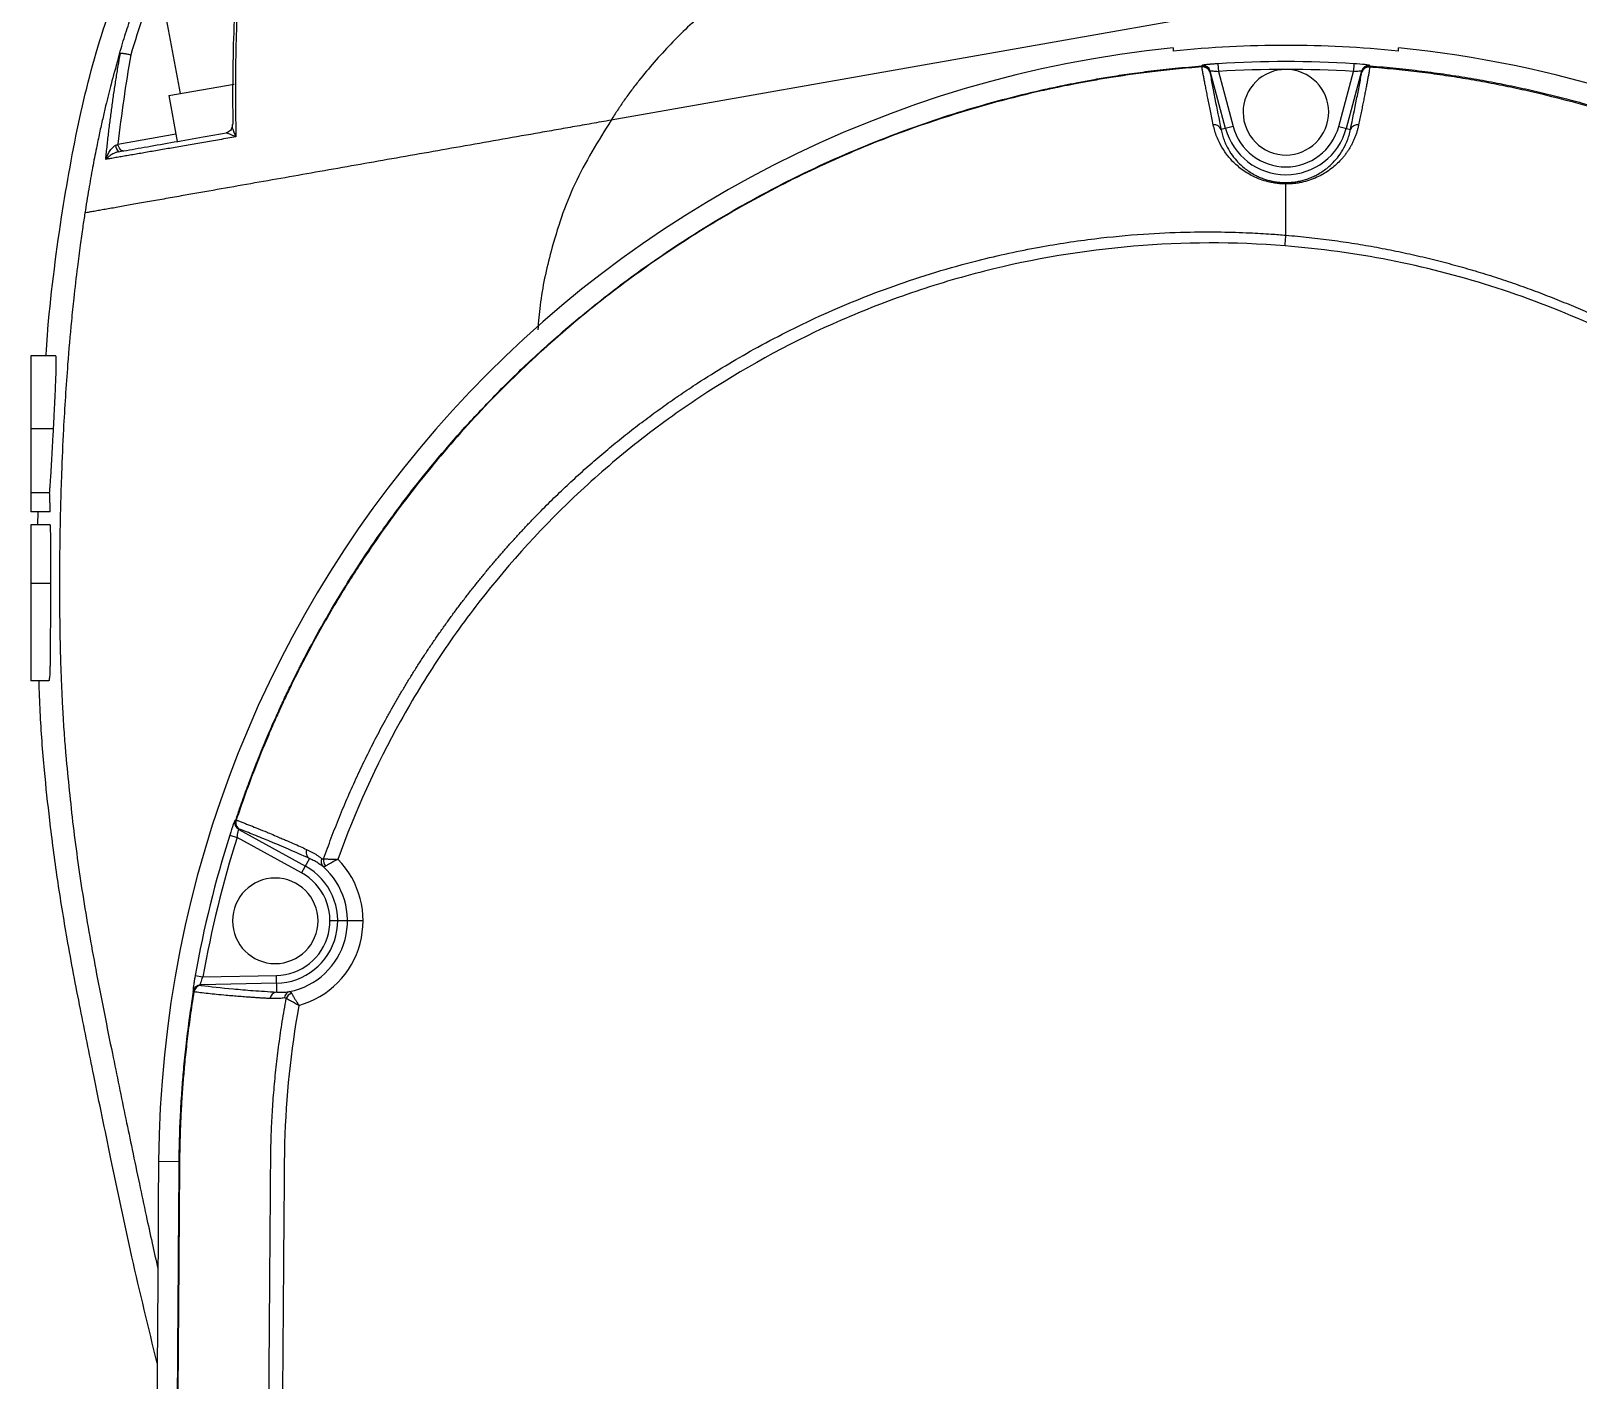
# Model space of a CAD drawing. Header units: millimetres. Extents: x -193 to 542, y 0 to 978.
# Drawn here: x -80.7 to 18.8, y 833.6 to 920.3 of the extents above; entities that cross this region are included whole.
import ezdxf

# ---------------------------------------------------------------- set-up
doc = ezdxf.new("R2010")
doc.units = ezdxf.units.MM

msp = doc.modelspace()

# ---------------------------------------------------------------- linework, layer by layer
at = {"color": 7, "linetype": 'Continuous', "lineweight": 25}
for p, q in [((118.294, 943.1), (-43.396, 914.59)), ((-72.523, 923.855), (-71.123, 916.301)), ((-7.252, 919.239), (-7.252, 919.035)), ((7.252, 919.035), (7.252, 919.239)), ((-3.88, 914.06), (-4.867, 917.744)), ((-4.374, 918.219), (-4.343, 917.721)), ((-4.343, 917.721), (-3.397, 914.19)), ((3.397, 914.19), (4.343, 917.721)), ((4.867, 917.744), (3.88, 914.06)), ((4.374, 918.219), (4.343, 917.721)), ((-71.836, 916.175), (-67.646, 916.914)), ((-71.836, 916.175), (-71.315, 913.221)), ((-75.118, 913.049), (-71.4, 913.705)), ((-3.397, 914.19), (-4.169, 913.983)), ((3.397, 914.19), (4.154, 913.987)), ((-80.714, 899.433), (-80.714, 889.401)), ((-79.116, 899.433), (-80.714, 899.433)), ((-79.263, 894.73), (-80.714, 894.73)), ((-79.514, 890.633), (-80.714, 890.633)), ((-79.478, 889.401), (-80.714, 889.401)), ((-80.266, 888.565), (-80.244, 889.401)), ((-80.714, 888.565), (-80.714, 878.533)), ((-79.47, 888.565), (-80.714, 888.565)), ((-79.464, 884.803), (-80.714, 884.803)), ((-79.569, 878.533), (-80.714, 878.533)), ((-67.345, 868.976), (-63.063, 866.619)), ((-67.928, 868.615), (-67.452, 868.464)), ((-63.304, 866.181), (-67.452, 868.464)), ((-62.797, 867.102), (-63.304, 866.181)), ((-59.353, 863.1), (-61.483, 863.1)), ((-70.153, 859.574), (-69.661, 859.487)), ((-64.918, 859.084), (-69.805, 858.984)), ((-69.661, 859.487), (-64.928, 859.584)), ((-64.906, 858.517), (-64.928, 859.584)), ((-71.179, 847.608), (-72.501, 847.618)), ((-72.536, 842.757), (-73.644, 687.594))]:
    msp.add_line(p, q, dxfattribs=at)
at = {"color": 7, "linetype": 'Continuous', "lineweight": 25, "flags": 128}
for points in [[(-5.409, 918.078), (-5.397, 918.097), (-5.387, 918.113)], [(-4.867, 917.744), (-4.879, 917.724), (-4.889, 917.709)], [(4.888, 917.71), (4.876, 917.729), (4.867, 917.744)], [(5.387, 918.113), (5.399, 918.094), (5.409, 918.079)], [(-68.148, 913.779), (-68.062, 913.803), (-68.049, 913.808)], [(-74.786, 912.609), (-74.836, 912.61), (-74.886, 912.629), (-74.936, 912.666), (-74.984, 912.719), (-75.027, 912.787), (-75.065, 912.867), (-75.096, 912.955), (-75.118, 913.049)], [(-67.578, 869.571), (-67.555, 869.579), (-67.536, 869.585)], [(-67.303, 868.99), (-67.327, 868.982), (-67.345, 868.976)], [(-69.805, 858.984), (-69.787, 858.966), (-69.773, 858.952)], [(-70.256, 858.532), (-70.274, 858.551), (-70.288, 858.565)], [(-72.501, 847.618), (-72.521, 844.896), (-72.536, 842.757)]]:
    msp.add_lwpolyline(points, dxfattribs=at)
at = {"color": 7, "linetype": 'Continuous', "lineweight": 25}
for centre, radius, start, end in [((0, 847.1), 72.503, 95.74037, 179.59074), ((0, 847.1), 72.3, 84.24346, 95.75654), ((0, 847.1), 72.503, 349.91457, 84.25963), ((-5.372, 917.579), 0.5, 15.07589, 94.29098), ((-5.348, 917.532), 0.485, 17.3933, 96.52888), ((-5.35, 917.614), 0.5, 15.07586, 94.27143), ((0, 847.1), 71.254, 86.48054, 93.51946), ((0, 847.1), 70.754, 86.48054, 93.51946), ((0, 915.1), 2.75, 337.47733, 157.47733), ((5.35, 917.614), 0.5, 85.72857, 164.92414), ((5.341, 917.522), 0.481, 82.76266, 162.07723), ((5.371, 917.58), 0.5, 85.70951, 164.92411), ((0, 915.1), 2.75, 157.47733, 337.47733), ((-4.606, 913.827), 0.465, 19.61198, 97.77591), ((0, 915.1), 4.017, 195, 345), ((0, 915.1), 3.517, 195, 345), ((4.592, 913.827), 0.467, 79.48821, 159.90289), ((-74.721, 912.975), 0.546, 180.12493, 229.83318), ((-67.103, 869.414), 0.5, 161.67424, 241.09516), ((-67.061, 869.428), 0.5, 161.65289, 241.09513), ((-67.042, 869.415), 0.495, 160.84742, 240.00972), ((0, 847.1), 71.254, 162.42534, 169.91736), ((0, 847.1), 70.754, 162.42534, 169.91736), ((-62.543, 867.509), 0.48, 157.60741, 237.99037), ((-65, 863.1), 5.647, 285.60364, 44.43441), ((-61.602, 866.905), 0.455, 153.87558, 224.85642), ((-61.317, 866.974), 0.584, 169.54032, 218.49496), ((-65, 863.1), 2.75, 0, 180), ((-65, 863.1), 3.517, 271.17135, 61.17135), ((-65, 863.1), 4.017, 271.17135, 61.17135), ((-65, 863.1), 4.647, 281.46453, 48.56137), ((-65, 863.1), 2.75, 180, 0), ((-69.794, 858.484), 0.5, 91.24754, 170.66846), ((-69.762, 858.451), 0.5, 91.24757, 170.69019), ((-69.742, 858.453), 0.496, 92.24607, 171.38635), ((-64.87, 858.042), 0.477, 94.37846, 172.94974), ((-63.957, 858.107), 0.454, 105.21026, 176.25674), ((-63.742, 857.902), 0.585, 111.64829, 160.4346), ((-71.136, 848.793), 0.323, 264.35499, 268.33262), ((-71.154, 847.484), 0.127, 91.10142, 101.19231), ((-71.154, 847.55), 0.183, 90.5049, 97.48329), ((-71.161, 846.631), 0.312, 264.96932, 269.00741)]:
    msp.add_arc(centre, radius, start, end, dxfattribs=at)
for points, knots in [([(-78.753, 908.355), (-78.394, 910.498), (-77.692, 914.688), (-76.096, 920.655), (-73.99, 926.027), (-71.273, 930.641), (-68.083, 934.537), (-64.509, 937.824), (-59.565, 941.411), (-53.035, 944.98), (-47.674, 947.601), (-44.91, 948.912), (-44.794, 948.967)], [0, 0, 0, 0, 0.1159164, 0.2266859, 0.3290571, 0.4229059, 0.5112803, 0.5968305, 0.6813821, 0.836686, 0.9931543, 1, 1, 1, 1]), ([(-2.493, 941.37), (-2.76, 941.278), (-3.296, 941.093), (-4.102, 940.802), (-4.916, 940.5), (-5.736, 940.186), (-6.564, 939.86), (-7.4, 939.521), (-8.89, 938.9), (-11.049, 937.952), (-13.827, 936.638), (-16.598, 935.241), (-19.334, 933.777), (-22.043, 932.248), (-24.714, 930.661), (-27.34, 929.018), (-29.935, 927.316), (-32.478, 925.541), (-34.953, 923.667), (-36.949, 921.996), (-38.473, 920.584), (-39.584, 919.475), (-40.629, 918.337), (-41.463, 917.337), (-42.093, 916.517), (-42.553, 915.88), (-42.989, 915.24), (-43.261, 914.806), (-43.396, 914.59)], [0, 0, 0, 0, 0.017057, 0.034335, 0.051838, 0.069565, 0.08752, 0.105704, 0.124118, 0.185233, 0.248348, 0.310078, 0.373041, 0.436104, 0.498363, 0.561007, 0.623582, 0.686115, 0.748676, 0.811411, 0.843559, 0.874383, 0.906374, 0.93708, 0.953139, 0.968969, 0.984585, 1, 1, 1, 1]), ([(-67.708, 914.356), (-67.737, 916.47), (-67.719, 918.557), (-67.553, 922.659), (-67.405, 924.672), (-67.18, 926.643)], [0, 0, 0, 0, 0.5, 0.5, 1, 1, 1, 1]), ([(-67.033, 926.909), (-67.056, 926.696), (-67.103, 926.27), (-67.167, 925.626), (-67.227, 924.979), (-67.281, 924.327), (-67.33, 923.672), (-67.375, 923.012), (-67.414, 922.349), (-67.449, 921.68), (-67.479, 921.008), (-67.517, 920.007), (-67.551, 918.665), (-67.569, 916.973), (-67.564, 915.255), (-67.542, 914.098), (-67.53, 913.517)], [0, 0, 0, 0, 0.049898, 0.099776, 0.149653, 0.199549, 0.249484, 0.299482, 0.349562, 0.399743, 0.450028, 0.500417, 0.623557, 0.747942, 0.873473, 1, 1, 1, 1]), ([(-75.114, 918.516), (-75.05, 918.74), (-74.924, 919.185), (-74.726, 919.842), (-74.524, 920.484), (-74.318, 921.11), (-74.108, 921.72), (-73.894, 922.314), (-73.676, 922.892), (-73.455, 923.454), (-73.302, 923.821), (-73.226, 924.002)], [0, 0, 0, 0, 0.119822, 0.237478, 0.352956, 0.466249, 0.577352, 0.686268, 0.793, 0.897559, 1, 1, 1, 1]), ([(-75.904, 912.067), (-75.873, 912.366), (-75.811, 912.96), (-75.709, 913.844), (-75.602, 914.716), (-75.487, 915.574), (-75.366, 916.42), (-75.238, 917.252), (-75.105, 918.072), (-75.009, 918.613), (-74.961, 918.882)], [0, 0, 0, 0, 0.1306559, 0.2596652, 0.3870439, 0.5128075, 0.636971, 0.7595491, 0.8805555, 1, 1, 1, 1]), ([(-74.961, 918.882), (-74.965, 918.88), (-74.973, 918.877), (-74.986, 918.86), (-75, 918.836), (-75.016, 918.804), (-75.033, 918.764), (-75.056, 918.7), (-75.084, 918.617), (-75.102, 918.548), (-75.111, 918.515)], [0, 0, 0, 0, 0.053136, 0.11326, 0.185609, 0.273259, 0.377944, 0.500675, 0.755586, 1, 1, 1, 1]), ([(-74.961, 918.882), (-74.95, 918.884), (-74.927, 918.889), (-74.882, 918.892), (-74.826, 918.892), (-74.76, 918.888), (-74.686, 918.879), (-74.594, 918.865), (-74.49, 918.842), (-74.382, 918.813), (-74.319, 918.792), (-74.289, 918.781)], [0, 0, 0, 0, 0.082774, 0.171966, 0.267099, 0.36735, 0.471545, 0.578208, 0.7293, 0.870641, 1, 1, 1, 1]), ([(-67.536, 869.585), (-67.443, 869.861), (-67.261, 870.403), (-66.98, 871.197), (-66.702, 871.956), (-66.427, 872.682), (-66.156, 873.374), (-65.89, 874.033), (-65.63, 874.66), (-65.378, 875.254), (-65.133, 875.816), (-64.896, 876.346), (-64.669, 876.844), (-64.453, 877.311), (-64.246, 877.747), (-64.052, 878.152), (-63.869, 878.526), (-63.698, 878.871), (-63.54, 879.185), (-63.396, 879.469), (-62.517, 881.182), (-61.308, 883.331), (-59.589, 886.058), (-58.231, 888.067), (-56.003, 891.113), (-53.501, 894.126), (-51.044, 896.732), (-49.148, 898.612), (-46.877, 900.711), (-43.866, 903.214), (-39.907, 906.123), (-35.622, 908.809), (-30.693, 911.396), (-25.889, 913.484), (-20.762, 915.255), (-17.268, 916.18), (-15.281, 916.624), (-14.779, 916.733), (-14.129, 916.868), (-13.331, 917.026), (-12.382, 917.201), (-11.283, 917.387), (-10.031, 917.578), (-8.627, 917.764), (-7.07, 917.94), (-5.98, 918.031), (-5.409, 918.078)], [0, 0, 0, 0, 0.0104671, 0.0205431, 0.0302281, 0.0395219, 0.0484248, 0.0569365, 0.0650572, 0.0727868, 0.0801253, 0.0870728, 0.0936292, 0.0997945, 0.1055687, 0.1109519, 0.115944, 0.120545, 0.124755, 0.1285739, 0.1320017, 0.193923, 0.2170243, 0.2478337, 0.2809949, 0.3525639, 0.3883279, 0.4096474, 0.4484691, 0.4993723, 0.5502548, 0.6248409, 0.6807863, 0.7501187, 0.8127992, 0.87548, 0.8798212, 0.8859648, 0.8939108, 0.9036593, 0.9152101, 0.9285634, 0.943719, 0.960677, 0.9794373, 1, 1, 1, 1]), ([(-5.404, 918.014), (-5.688, 917.992), (-6.244, 917.948), (-7.061, 917.872), (-7.842, 917.79), (-8.588, 917.704), (-9.298, 917.615), (-9.974, 917.523), (-10.614, 917.43), (-11.219, 917.337), (-11.79, 917.244), (-12.327, 917.152), (-12.829, 917.062), (-13.297, 916.975), (-13.73, 916.892), (-14.13, 916.812), (-14.496, 916.737), (-14.828, 916.668), (-15.127, 916.604), (-15.392, 916.546), (-16.577, 916.282), (-20.023, 915.428), (-25.046, 913.785), (-30.486, 911.45), (-34.828, 909.194), (-39.259, 906.512), (-43.529, 903.477), (-47.801, 899.885), (-51.553, 896.228), (-55.032, 892.299), (-57.626, 888.893), (-59.586, 886.014), (-61.135, 883.547), (-62.46, 881.212), (-63.352, 879.497), (-63.802, 878.598), (-64.132, 877.922), (-64.511, 877.121), (-64.937, 876.191), (-65.403, 875.131), (-65.902, 873.938), (-66.428, 872.61), (-66.976, 871.144), (-67.327, 870.114), (-67.51, 869.578)], [0, 0, 0, 0, 0.010244, 0.02007, 0.029479, 0.038472, 0.047051, 0.055217, 0.062969, 0.07031, 0.07724, 0.08376, 0.08987, 0.095571, 0.100863, 0.105746, 0.110222, 0.11429, 0.117951, 0.121204, 0.124051, 0.161576, 0.248777, 0.313621, 0.374198, 0.424486, 0.49971, 0.562236, 0.624947, 0.687868, 0.750693, 0.778686, 0.813033, 0.855375, 0.87514, 0.88252, 0.891524, 0.902152, 0.914402, 0.928273, 0.943767, 0.960884, 0.979627, 1, 1, 1, 1]), ([(-5.404, 918.014), (-5.405, 918.023), (-5.407, 918.041), (-5.409, 918.06), (-5.41, 918.073), (-5.409, 918.076), (-5.409, 918.078)], [0, 0, 0, 0, 0.249635, 0.500047, 0.750436, 1, 1, 1, 1]), ([(-4.669, 914.288), (-4.701, 914.441), (-4.763, 914.744), (-4.853, 915.182), (-4.937, 915.598), (-5.016, 915.991), (-5.089, 916.36), (-5.157, 916.704), (-5.218, 917.021), (-5.274, 917.31), (-5.323, 917.572), (-5.367, 917.806), (-5.392, 917.947), (-5.404, 918.014)], [0, 0, 0, 0, 0.110879, 0.218907, 0.323625, 0.424616, 0.521501, 0.613939, 0.701625, 0.784291, 0.861701, 0.933659, 1, 1, 1, 1]), ([(-4.374, 918.219), (-4.407, 918.217), (-4.441, 918.215), (-4.487, 918.212), (-4.51, 918.21), (-4.539, 918.208), (-4.553, 918.207), (-4.559, 918.207), (-4.564, 918.207), (-4.564, 918.207), (-4.624, 918.202), (-4.668, 918.199), (-4.714, 918.195), (-4.726, 918.194), (-4.74, 918.193), (-4.744, 918.193), (-4.75, 918.192), (-4.751, 918.192), (-4.765, 918.191), (-4.786, 918.189), (-4.83, 918.186), (-4.847, 918.184), (-4.874, 918.182), (-4.889, 918.181), (-4.905, 918.179), (-4.915, 918.178), (-4.923, 918.177), (-4.982, 918.172), (-5.032, 918.167), (-5.172, 918.152), (-5.249, 918.142), (-5.355, 918.125), (-5.384, 918.118), (-5.387, 918.113)], [0, 0, 0, 0, 0.0625, 0.0625, 0.09375, 0.109375, 0.117187, 0.121094, 0.121094, 0.125, 0.125, 0.1875, 0.1875, 0.21875, 0.21875, 0.234375, 0.234375, 0.25, 0.25, 0.3125, 0.3125, 0.34375, 0.34375, 0.359375, 0.367187, 0.367187, 0.375, 0.375, 0.5, 0.5, 0.75, 0.75, 1, 1, 1, 1]), ([(-4.886, 917.677), (-4.843, 917.429), (-4.793, 917.154), (-4.684, 916.576), (-4.626, 916.273), (-4.442, 915.336), (-4.31, 914.674), (-4.169, 913.983)], [0, 0, 0, 0, 0.25, 0.25, 0.5, 0.5, 1, 1, 1, 1]), ([(-4.867, 917.744), (-4.865, 917.753), (-4.806, 917.757), (-4.613, 917.749), (-4.478, 917.737), (-4.343, 917.721)], [0, 0, 0, 0, 0.5, 0.5, 1, 1, 1, 1]), ([(4.154, 913.987), (4.292, 914.66), (4.424, 915.31), (4.61, 916.241), (4.669, 916.543), (4.782, 917.127), (4.836, 917.409), (4.884, 917.67)], [0, 0, 0, 0, 0.5, 0.5, 0.75, 0.75, 1, 1, 1, 1]), ([(4.343, 917.721), (4.479, 917.738), (4.613, 917.749), (4.807, 917.757), (4.865, 917.753), (4.867, 917.744)], [0, 0, 0, 0, 0.5, 0.5, 1, 1, 1, 1]), ([(5.387, 918.113), (5.381, 918.123), (5.267, 918.141), (4.892, 918.182), (4.633, 918.203), (4.374, 918.219)], [0, 0, 0, 0, 0.5, 0.5, 1, 1, 1, 1]), ([(5.402, 917.999), (5.39, 917.933), (5.365, 917.795), (5.325, 917.572), (5.279, 917.328), (5.229, 917.063), (5.174, 916.778), (5.115, 916.473), (5.051, 916.15), (4.984, 915.809), (4.913, 915.451), (4.838, 915.076), (4.759, 914.688), (4.705, 914.421), (4.678, 914.286)], [0, 0, 0, 0, 0.062358, 0.129212, 0.200394, 0.275722, 0.354993, 0.437992, 0.524483, 0.614218, 0.706929, 0.802333, 0.900129, 1, 1, 1, 1]), ([(5.409, 918.079), (5.409, 918.077), (5.409, 918.073), (5.408, 918.056), (5.406, 918.033), (5.403, 918.01), (5.402, 917.999)], [0, 0, 0, 0, 0.248731, 0.498996, 0.749767, 1, 1, 1, 1]), ([(67.394, 869.526), (67.303, 869.796), (67.121, 870.337), (66.834, 871.145), (66.538, 871.952), (66.231, 872.758), (65.913, 873.562), (65.585, 874.365), (65.246, 875.166), (64.896, 875.965), (64.535, 876.762), (64.163, 877.557), (63.781, 878.35), (62.745, 880.43), (60.919, 883.733), (58.676, 887.174), (56.637, 889.984), (54.843, 892.274), (52.989, 894.422), (51.161, 896.389), (48.319, 899.263), (44.749, 902.372), (39.931, 905.94), (35.495, 908.75), (30.427, 911.389), (26.377, 913.133), (21.527, 914.912), (17.72, 915.999), (14.279, 916.747), (12.835, 917.03), (11.375, 917.285), (9.901, 917.51), (8.414, 917.706), (6.913, 917.873), (5.907, 917.957), (5.402, 917.999)], [0, 0, 0, 0, 0.0102563, 0.0205407, 0.0308538, 0.0411962, 0.0515684, 0.061971, 0.0724045, 0.0828696, 0.0933667, 0.1038966, 0.1144599, 0.1250571, 0.1874953, 0.2501739, 0.2727427, 0.3123956, 0.3548328, 0.3748292, 0.4090253, 0.5002611, 0.5447676, 0.6247511, 0.6889, 0.7502196, 0.7833016, 0.8747964, 0.8923482, 0.9100079, 0.9277776, 0.9456594, 0.9636555, 0.9817682, 1, 1, 1, 1]), ([(5.409, 918.079), (5.691, 918.056), (6.252, 918.012), (7.087, 917.933), (7.913, 917.845), (8.729, 917.749), (9.534, 917.645), (10.328, 917.533), (11.113, 917.414), (11.887, 917.287), (12.65, 917.154), (13.403, 917.014), (14.145, 916.867), (14.876, 916.715), (15.597, 916.557), (16.307, 916.394), (17.007, 916.225), (17.696, 916.052), (18.374, 915.875), (19.042, 915.693), (19.698, 915.507), (20.345, 915.318), (20.98, 915.125), (21.605, 914.929), (22.219, 914.73), (22.823, 914.529), (23.416, 914.325), (23.999, 914.12), (24.571, 913.912), (25.133, 913.703), (26.849, 913.047), (30.25, 911.611), (35.127, 909.115), (39.814, 906.19), (44.024, 903.113), (47.839, 899.905), (51.136, 896.689), (53.803, 893.755), (55.547, 891.646), (56.989, 889.776), (58.754, 887.357), (61.061, 883.821), (62.909, 880.477), (63.994, 878.292), (64.464, 877.309), (64.955, 876.24), (65.461, 875.084), (65.981, 873.839), (66.506, 872.504), (67.036, 871.077), (67.372, 870.09), (67.545, 869.583)], [0, 0, 0, 0, 0.010162, 0.020213, 0.030154, 0.039985, 0.049705, 0.059314, 0.068813, 0.078201, 0.087478, 0.096646, 0.105702, 0.114648, 0.123484, 0.132209, 0.140823, 0.149327, 0.157721, 0.166004, 0.174176, 0.182238, 0.190189, 0.19803, 0.20576, 0.213379, 0.220888, 0.228287, 0.235575, 0.242752, 0.249819, 0.301551, 0.375279, 0.446339, 0.499763, 0.562484, 0.625206, 0.665029, 0.704852, 0.723463, 0.749847, 0.8124, 0.874954, 0.886966, 0.900012, 0.914092, 0.929206, 0.945354, 0.962535, 0.980751, 1, 1, 1, 1]), ([(-75.557, 916.912), (-75.614, 916.692), (-75.735, 916.225), (-75.916, 915.482), (-76.108, 914.658), (-76.308, 913.751), (-76.526, 912.703), (-76.76, 911.495), (-77.009, 910.106), (-77.164, 909.131), (-77.245, 908.621)], [0, 0, 0, 0, 0.080679, 0.171003, 0.270988, 0.380668, 0.50009, 0.650238, 0.816887, 1, 1, 1, 1]), ([(-43.396, 914.59), (-43.814, 914.516), (-44.643, 914.37), (-45.875, 914.154), (-47.082, 913.94), (-48.674, 913.658), (-50.675, 913.307), (-53.062, 912.885), (-55.448, 912.466), (-57.787, 912.052), (-60.122, 911.641), (-62.407, 911.238), (-64.667, 910.838), (-66.871, 910.45), (-69.02, 910.071), (-70.586, 909.795), (-71.617, 909.614), (-72.166, 909.517), (-72.701, 909.422), (-73.221, 909.331), (-73.724, 909.242), (-74.209, 909.156), (-74.675, 909.074), (-75.119, 908.996), (-75.541, 908.921), (-75.938, 908.851), (-76.31, 908.786), (-76.653, 908.725), (-76.97, 908.67), (-77.153, 908.637), (-77.245, 908.621)], [0, 0, 0, 0, 0.0319627, 0.0634529, 0.0943744, 0.1246171, 0.1859588, 0.2487053, 0.3098724, 0.372482, 0.4334392, 0.4965171, 0.558148, 0.6208004, 0.6840999, 0.747677, 0.7658254, 0.7839548, 0.8020601, 0.8201377, 0.8381853, 0.856202, 0.8741888, 0.8921496, 0.910091, 0.9280231, 0.9459597, 0.9639187, 0.981923, 1, 1, 1, 1]), ([(-43.396, 914.59), (-44.234, 913.245), (-45.879, 910.603), (-47.238, 906.508), (-47.937, 903.339), (-48.073, 901.63), (-48.115, 901.103)], [0, 0, 0, 0, 0.3279825, 0.6441653, 0.8901047, 1, 1, 1, 1]), ([(-67.53, 913.517), (-67.706, 913.487), (-68.059, 913.425), (-68.58, 913.334), (-69.095, 913.245), (-69.603, 913.156), (-70.104, 913.069), (-70.596, 912.984), (-71.08, 912.9), (-71.554, 912.818), (-72.018, 912.738), (-72.471, 912.659), (-72.912, 912.583), (-73.34, 912.509), (-73.755, 912.437), (-74.155, 912.368), (-74.54, 912.302), (-74.909, 912.238), (-75.26, 912.178), (-75.594, 912.12), (-75.801, 912.084), (-75.904, 912.067)], [0, 0, 0, 0, 0.053027, 0.106075, 0.159126, 0.212164, 0.265172, 0.318137, 0.371045, 0.423886, 0.476649, 0.529327, 0.581915, 0.634411, 0.686816, 0.739136, 0.791381, 0.843566, 0.895712, 0.947845, 1, 1, 1, 1]), ([(-75.073, 912.558), (-74.634, 912.636), (-74.149, 912.721), (-73.1, 912.906), (-72.537, 913.005), (-70.767, 913.317), (-69.49, 913.543), (-68.148, 913.779)], [0, 0, 0, 0, 0.25, 0.25, 0.5, 0.5, 1, 1, 1, 1]), ([(-67.53, 913.517), (-67.559, 913.529), (-67.633, 913.558), (-67.772, 913.616), (-67.912, 913.673), (-68.022, 913.72), (-68.085, 913.748), (-68.124, 913.766), (-68.146, 913.777), (-68.147, 913.778), (-68.148, 913.779)], [0, 0, 0, 0, 0.095477, 0.250347, 0.500019, 0.644356, 0.761745, 0.853789, 0.932886, 1, 1, 1, 1]), ([(-67.777, 914.215), (-67.78, 914.182), (-67.786, 914.109), (-67.837, 913.986), (-67.932, 913.869), (-68.022, 913.824), (-68.067, 913.801)], [0, 0, 0, 0, 0.210861, 0.453421, 0.721476, 1, 1, 1, 1]), ([(-67.757, 914.313), (-67.765, 914.299), (-67.779, 914.274), (-67.776, 914.232), (-67.775, 914.214)], [0, 0, 0, 0, 0.553616, 1, 1, 1, 1]), ([(-67.775, 914.214), (-67.775, 914.207), (-67.776, 914.149), (-67.716, 913.924), (-67.606, 913.682), (-67.53, 913.517)], [0, 0, 0, 0, 0.0377461, 0.3416958, 1, 1, 1, 1]), ([(0, 910.485), (-0.055, 910.485), (-0.164, 910.487), (-0.328, 910.496), (-0.492, 910.51), (-0.654, 910.53), (-0.816, 910.556), (-0.977, 910.587), (-1.259, 910.652), (-1.657, 910.775), (-2.119, 910.976), (-2.536, 911.211), (-3.02, 911.548), (-3.506, 911.998), (-3.955, 912.563), (-4.249, 913.069), (-4.447, 913.518), (-4.579, 913.9), (-4.639, 914.157), (-4.669, 914.288)], [0, 0, 0, 0, 0.017814, 0.03554, 0.05325, 0.071018, 0.088917, 0.107017, 0.12539, 0.186115, 0.25087, 0.311194, 0.375826, 0.50081, 0.62043, 0.750249, 0.830696, 0.913965, 1, 1, 1, 1]), ([(-4.169, 913.983), (-4.156, 913.923), (-4.131, 913.804), (-4.084, 913.629), (-4.031, 913.46), (-3.973, 913.297), (-3.91, 913.14), (-3.783, 912.86), (-3.567, 912.475), (-3.24, 912.048), (-2.919, 911.718), (-2.628, 911.47), (-2.32, 911.251), (-2.017, 911.074), (-1.727, 910.934), (-1.456, 910.826), (-1.177, 910.736), (-0.892, 910.666), (-0.603, 910.616), (-0.311, 910.584), (-0.116, 910.58), (-0.019, 910.578)], [0, 0, 0, 0, 0.045912, 0.090097, 0.132556, 0.173289, 0.212298, 0.249586, 0.382464, 0.498907, 0.569105, 0.633941, 0.693674, 0.748634, 0.788822, 0.827034, 0.86356, 0.898732, 0.932923, 0.966537, 1, 1, 1, 1]), ([(-0.019, 910.578), (0.032, 910.578), (0.134, 910.579), (0.287, 910.587), (0.439, 910.601), (0.592, 910.62), (0.744, 910.644), (0.895, 910.674), (1.045, 910.71), (1.195, 910.751), (1.343, 910.798), (1.489, 910.85), (1.634, 910.908), (1.777, 910.971), (1.985, 911.072), (2.251, 911.222), (2.559, 911.435), (2.852, 911.678), (3.18, 912.003), (3.517, 912.43), (3.776, 912.876), (3.951, 913.278), (4.071, 913.623), (4.125, 913.862), (4.154, 913.987)], [0, 0, 0, 0, 0.01713, 0.034441, 0.05199, 0.069831, 0.088017, 0.106596, 0.125614, 0.145114, 0.165136, 0.185715, 0.206886, 0.22868, 0.251125, 0.306562, 0.366686, 0.431717, 0.501823, 0.618202, 0.750529, 0.826419, 0.909576, 1, 1, 1, 1]), ([(4.678, 914.286), (4.662, 914.213), (4.63, 914.07), (4.571, 913.855), (4.502, 913.645), (4.423, 913.439), (4.336, 913.238), (4.239, 913.041), (4.133, 912.849), (4.018, 912.662), (3.895, 912.481), (3.763, 912.305), (3.622, 912.134), (3.343, 911.827), (2.888, 911.415), (2.242, 911.018), (1.652, 910.765), (1.224, 910.635), (0.864, 910.558), (0.578, 910.515), (0.29, 910.489), (0.096, 910.486), (0, 910.485)], [0, 0, 0, 0, 0.045848, 0.090928, 0.135214, 0.178686, 0.221331, 0.263144, 0.304126, 0.344286, 0.383638, 0.422206, 0.460015, 0.497102, 0.629797, 0.74817, 0.813089, 0.873713, 0.906535, 0.93827, 0.969295, 1, 1, 1, 1]), ([(-75.904, 912.067), (-75.89, 912.104), (-75.859, 912.191), (-75.783, 912.362), (-75.687, 912.538), (-75.578, 912.694), (-75.493, 912.796), (-75.414, 912.874), (-75.34, 912.934), (-75.29, 912.962), (-75.267, 912.974)], [0, 0, 0, 0, 0.107163, 0.2502, 0.49994, 0.637023, 0.749916, 0.84585, 0.928979, 1, 1, 1, 1]), ([(-75.073, 912.558), (-75.092, 912.554), (-75.134, 912.546), (-75.198, 912.527), (-75.267, 912.503), (-75.35, 912.467), (-75.451, 912.417), (-75.593, 912.333), (-75.727, 912.234), (-75.836, 912.137), (-75.884, 912.087), (-75.904, 912.067)], [0, 0, 0, 0, 0.051936, 0.110715, 0.176713, 0.250179, 0.363388, 0.500158, 0.7503, 0.897844, 1, 1, 1, 1]), ([(-77.245, 908.621), (-77.292, 908.317), (-77.397, 907.629), (-77.559, 906.473), (-77.757, 904.949), (-77.944, 903.323), (-78.157, 901.234), (-78.402, 898.426), (-78.612, 895.155), (-78.776, 891.43), (-78.857, 888.294), (-78.884, 885.326), (-78.88, 882.994), (-78.85, 881.469), (-78.836, 880.72)], [0, 0, 0, 0, 0.0329394, 0.0746591, 0.1251288, 0.197711, 0.250151, 0.3502721, 0.4999834, 0.6015244, 0.7500069, 0.8363746, 0.9196963, 1, 1, 1, 1]), ([(-79.738, 899.433), (-79.712, 899.854), (-79.527, 902.841), (-79.111, 905.807), (-78.753, 908.355)], [0, 0, 0, 0, 0.14099, 1, 1, 1, 1]), ([(-61.891, 867.08), (-61.81, 867.307), (-61.649, 867.761), (-61.397, 868.437), (-61.138, 869.108), (-60.872, 869.775), (-60.599, 870.436), (-60.318, 871.093), (-60.031, 871.744), (-59.737, 872.391), (-59.436, 873.033), (-59.127, 873.669), (-58.813, 874.301), (-58.491, 874.928), (-58.163, 875.549), (-57.828, 876.165), (-57.487, 876.777), (-57.139, 877.383), (-56.785, 877.984), (-56.425, 878.58), (-56.058, 879.171), (-55.685, 879.757), (-55.306, 880.337), (-54.921, 880.912), (-54.53, 881.482), (-54.134, 882.046), (-53.732, 882.604), (-53.324, 883.158), (-52.91, 883.705), (-52.491, 884.247), (-52.067, 884.784), (-51.638, 885.314), (-51.203, 885.839), (-50.764, 886.358), (-50.319, 886.871), (-49.87, 887.378), (-49.415, 887.879), (-48.956, 888.374), (-48.493, 888.864), (-48.025, 889.347), (-47.552, 889.823), (-47.075, 890.294), (-46.594, 890.758), (-46.108, 891.217), (-45.619, 891.668), (-45.125, 892.114), (-44.627, 892.553), (-44.126, 892.985), (-43.621, 893.411), (-43.112, 893.831), (-42.6, 894.244), (-42.084, 894.651), (-41.565, 895.052), (-41.043, 895.446), (-40.517, 895.833), (-39.989, 896.214), (-39.457, 896.589), (-38.923, 896.957), (-38.386, 897.319), (-36.848, 898.33), (-34.109, 899.978), (-29.904, 902.103), (-25.092, 904.055), (-20.336, 905.498), (-16.002, 906.439), (-12.444, 906.979), (-9.3, 907.278), (-6.585, 907.403), (-4.308, 907.413), (-2.475, 907.357), (-1.088, 907.28), (-0.313, 907.219), (0, 907.194)], [0, 0, 0, 0, 0.009117, 0.018209, 0.027275, 0.036317, 0.045336, 0.054332, 0.063306, 0.072258, 0.08119, 0.090103, 0.098996, 0.10787, 0.116726, 0.125566, 0.134389, 0.143195, 0.151987, 0.160764, 0.169526, 0.178274, 0.187008, 0.195727, 0.204432, 0.213122, 0.221798, 0.230459, 0.239105, 0.247737, 0.256353, 0.264954, 0.27354, 0.282111, 0.290666, 0.299206, 0.30773, 0.316238, 0.324731, 0.333207, 0.341668, 0.350112, 0.35854, 0.366951, 0.375346, 0.383724, 0.392085, 0.40043, 0.408758, 0.41707, 0.425364, 0.433643, 0.441904, 0.450149, 0.458377, 0.466588, 0.474782, 0.482959, 0.491119, 0.499262, 0.552531, 0.611879, 0.6772, 0.748587, 0.799466, 0.844777, 0.884554, 0.9188, 0.947498, 0.970619, 0.98813, 1, 1, 1, 1]), ([(-0.055, 906.504), (-3.325, 906.765), (-6.571, 906.754), (-13.016, 906.21), (-16.215, 905.678), (-20.184, 904.675), (-20.975, 904.458), (-22.539, 903.993), (-23.315, 903.745), (-25.62, 902.955), (-27.129, 902.368), (-31.573, 900.426), (-34.428, 898.892), (-37.858, 896.67), (-38.538, 896.21), (-39.873, 895.266), (-40.528, 894.782), (-42.461, 893.294), (-43.703, 892.254), (-47.292, 888.99), (-49.502, 886.623), (-52.036, 883.424), (-52.532, 882.771), (-53.495, 881.447), (-53.962, 880.777), (-55.318, 878.744), (-56.164, 877.357), (-58.524, 873.103), (-59.865, 870.142), (-60.968, 867.053)], [0, 0, 0, 0, 0.125, 0.125, 0.25, 0.25, 0.28125, 0.28125, 0.3125, 0.3125, 0.375, 0.375, 0.5, 0.5, 0.53125, 0.53125, 0.5625, 0.5625, 0.625, 0.625, 0.75, 0.75, 0.78125, 0.78125, 0.8125, 0.8125, 0.875, 0.875, 1, 1, 1, 1]), ([(-0.055, 906.504), (-0.045, 906.628), (-0.035, 906.757), (-0.016, 906.995), (-0.007, 907.104), (0, 907.194)], [0, 0, 0, 0, 0.5, 0.5, 1, 1, 1, 1]), ([(29.801, 725.746), (31.161, 727.527), (32.494, 729.328), (34.423, 732.079), (35.054, 733.004), (36.286, 734.875), (36.889, 735.823), (38.636, 738.687), (39.725, 740.63), (41.721, 744.594), (42.628, 746.615), (44.244, 750.743), (44.952, 752.851), (45.856, 756.08), (46.133, 757.17), (46.63, 759.36), (46.85, 760.457), (47.243, 762.656), (47.415, 763.757), (47.641, 765.412), (47.712, 765.964), (47.839, 767.069), (47.895, 767.622), (48.053, 769.282), (48.147, 770.389), (48.341, 772.604), (49.216, 782.57), (50.088, 792.536), (51.639, 810.253), (52.417, 819.112), (53.392, 830.184), (53.587, 832.399), (53.88, 835.721), (53.976, 836.828), (54.171, 839.043), (54.271, 840.15), (54.416, 841.811), (54.465, 842.365), (54.547, 843.473), (54.578, 844.028), (54.652, 845.695), (54.674, 846.808), (54.631, 850.157), (54.48, 852.399), (54.126, 855.216), (54.046, 855.78), (53.872, 856.903), (53.587, 858.579), (53.232, 860.233), (52.43, 863.511), (51.775, 865.659), (50.222, 869.877), (49.325, 871.947), (47.789, 874.993), (47.248, 875.994), (46.116, 877.952), (45.524, 878.911), (43.672, 881.732), (42.336, 883.537), (39.461, 886.994), (37.923, 888.647), (35.458, 891.006), (34.614, 891.768), (32.894, 893.235), (32.016, 893.941), (29.329, 895.981), (27.467, 897.235), (23.602, 899.531), (21.598, 900.573), (17.443, 902.434), (15.329, 903.237), (8.897, 905.274), (4.486, 906.143), (-0.055, 906.504)], [0, 0, 0, 0, 0.03125, 0.03125, 0.046875, 0.046875, 0.0625, 0.0625, 0.09375, 0.09375, 0.125, 0.125, 0.15625, 0.15625, 0.171875, 0.171875, 0.1875, 0.1875, 0.203125, 0.203125, 0.210937, 0.210937, 0.21875, 0.21875, 0.234375, 0.234375, 0.25, 0.375, 0.375, 0.5, 0.5, 0.53125, 0.53125, 0.546875, 0.546875, 0.5625, 0.5625, 0.570312, 0.570312, 0.578125, 0.578125, 0.59375, 0.59375, 0.625, 0.625, 0.632812, 0.632812, 0.640625, 0.65625, 0.65625, 0.6875, 0.6875, 0.71875, 0.71875, 0.734375, 0.734375, 0.75, 0.75, 0.78125, 0.78125, 0.8125, 0.8125, 0.828125, 0.828125, 0.84375, 0.84375, 0.875, 0.875, 0.90625, 0.90625, 0.9375, 0.9375, 1, 1, 1, 1]), ([(0, 907.194), (0.25, 907.172), (0.748, 907.128), (1.491, 907.051), (2.23, 906.966), (2.963, 906.872), (3.692, 906.77), (4.414, 906.66), (5.132, 906.541), (5.844, 906.415), (6.551, 906.28), (7.252, 906.138), (7.948, 905.989), (8.639, 905.832), (9.324, 905.668), (10.004, 905.497), (10.678, 905.319), (11.347, 905.134), (12.01, 904.942), (12.668, 904.744), (13.32, 904.539), (13.967, 904.329), (14.608, 904.111), (15.244, 903.888), (15.874, 903.659), (16.499, 903.424), (17.118, 903.183), (17.731, 902.937), (18.34, 902.685), (18.942, 902.428), (19.539, 902.165), (20.131, 901.897), (20.717, 901.623), (21.298, 901.345), (21.873, 901.062), (22.442, 900.774), (23.007, 900.481), (23.565, 900.183), (24.119, 899.881), (24.666, 899.574), (25.209, 899.263), (27.463, 897.938), (31.33, 895.343), (36.482, 890.994), (41.211, 885.987), (44.969, 880.965), (48.078, 875.829), (50.764, 870.316), (53.261, 863.269), (54.612, 856.792), (55.144, 851.587), (55.258, 849.035), (55.28, 847.368), (55.277, 846.482), (55.263, 845.648), (55.229, 844.524), (55.163, 843.17), (55.014, 841.39), (54.82, 839.201), (54.567, 836.302), (54.235, 832.505), (53.676, 826.106), (52.913, 817.404), (51.978, 806.695), (51.043, 795.994), (50.108, 785.294), (49.403, 777.27), (48.956, 772.168), (48.758, 769.938), (48.597, 768.042), (48.437, 766.234), (48.173, 764.008), (47.76, 761.193), (47.121, 757.878), (46.414, 754.992), (45.705, 752.539), (45.009, 750.416), (43.977, 747.604), (42.508, 744.165), (40.492, 740.181), (38.453, 736.681), (36.419, 733.528), (34.606, 730.924), (32.567, 728.151), (31.184, 726.371), (30.363, 725.316)], [0, 0, 0, 0, 0.003478, 0.006936, 0.010374, 0.013793, 0.017193, 0.020575, 0.023938, 0.027283, 0.03061, 0.033919, 0.037211, 0.040486, 0.043744, 0.046986, 0.050211, 0.05342, 0.056613, 0.05979, 0.062951, 0.066098, 0.069228, 0.072344, 0.075445, 0.078532, 0.081604, 0.084662, 0.087706, 0.090737, 0.093754, 0.096757, 0.099748, 0.102726, 0.10569, 0.108643, 0.111583, 0.114511, 0.117426, 0.12033, 0.123222, 0.126103, 0.156602, 0.187693, 0.219461, 0.251947, 0.274518, 0.302671, 0.336882, 0.378, 0.394092, 0.409436, 0.413426, 0.417228, 0.421721, 0.425004, 0.432822, 0.440536, 0.44978, 0.46331, 0.480915, 0.502654, 0.552433, 0.602108, 0.651798, 0.701479, 0.751127, 0.763549, 0.772542, 0.782186, 0.789951, 0.797722, 0.813288, 0.829411, 0.844556, 0.854501, 0.86483, 0.875545, 0.896066, 0.916668, 0.937448, 0.952244, 0.96872, 0.981458, 1, 1, 1, 1]), ([(-79.263, 894.73), (-79.259, 894.803), (-79.251, 894.947), (-79.24, 895.158), (-79.23, 895.36), (-79.22, 895.554), (-79.211, 895.739), (-79.202, 895.914), (-79.194, 896.081), (-79.186, 896.239), (-79.179, 896.387), (-79.16, 896.783), (-79.132, 897.372), (-79.103, 898.09), (-79.084, 898.667), (-79.08, 899.016), (-79.083, 899.206), (-79.088, 899.307), (-79.095, 899.379), (-79.104, 899.424), (-79.112, 899.43), (-79.116, 899.433)], [0, 0, 0, 0, 0.029695, 0.058351, 0.085968, 0.112547, 0.138087, 0.162587, 0.186049, 0.208472, 0.229857, 0.250202, 0.38143, 0.499795, 0.627511, 0.749276, 0.799361, 0.849473, 0.899616, 0.949791, 1, 1, 1, 1]), ([(-79.514, 890.633), (-79.511, 890.668), (-79.504, 890.738), (-79.494, 890.854), (-79.484, 890.98), (-79.474, 891.117), (-79.463, 891.263), (-79.452, 891.42), (-79.441, 891.587), (-79.43, 891.764), (-79.418, 891.951), (-79.406, 892.149), (-79.39, 892.404), (-79.372, 892.72), (-79.35, 893.103), (-79.329, 893.499), (-79.307, 893.904), (-79.285, 894.316), (-79.27, 894.592), (-79.263, 894.73)], [0, 0, 0, 0, 0.041865, 0.084444, 0.127737, 0.171743, 0.216462, 0.261895, 0.308041, 0.354901, 0.402474, 0.450761, 0.499762, 0.583131, 0.666501, 0.749873, 0.833247, 0.916623, 1, 1, 1, 1]), ([(-79.478, 889.401), (-79.479, 889.455), (-79.481, 889.564), (-79.483, 889.717), (-79.486, 889.861), (-79.489, 889.997), (-79.493, 890.125), (-79.497, 890.243), (-79.5, 890.354), (-79.505, 890.455), (-79.509, 890.549), (-79.512, 890.605), (-79.514, 890.633)], [0, 0, 0, 0, 0.104729, 0.208406, 0.311033, 0.412609, 0.513133, 0.612607, 0.711031, 0.808404, 0.904727, 1, 1, 1, 1]), ([(-79.47, 888.565), (-79.469, 888.496), (-79.469, 888.36), (-79.467, 888.148), (-79.466, 887.932), (-79.466, 887.711), (-79.465, 887.487), (-79.465, 887.258), (-79.464, 887.025), (-79.464, 886.708), (-79.464, 886.304), (-79.463, 885.809), (-79.464, 885.308), (-79.464, 884.971), (-79.464, 884.803)], [0, 0, 0, 0, 0.063113, 0.125881, 0.188386, 0.250703, 0.312893, 0.375031, 0.43719, 0.499443, 0.625068, 0.749939, 0.874703, 1, 1, 1, 1]), ([(-79.464, 884.803), (-79.464, 884.721), (-79.464, 884.557), (-79.464, 884.311), (-79.464, 884.067), (-79.465, 883.823), (-79.465, 883.459), (-79.465, 882.98), (-79.466, 882.4), (-79.467, 881.844), (-79.469, 881.14), (-79.474, 880.343), (-79.482, 879.688), (-79.493, 879.266), (-79.503, 879.002), (-79.516, 878.794), (-79.529, 878.661), (-79.543, 878.583), (-79.555, 878.541), (-79.565, 878.535), (-79.569, 878.533)], [0, 0, 0, 0, 0.025005, 0.049962, 0.074906, 0.099872, 0.124894, 0.187542, 0.250097, 0.312494, 0.374653, 0.499779, 0.624267, 0.687117, 0.74935, 0.812095, 0.874401, 0.916363, 0.958168, 1, 1, 1, 1]), ([(-78.836, 880.72), (-78.826, 880.334), (-78.806, 879.591), (-78.767, 878.516), (-78.723, 877.523), (-78.675, 876.611), (-78.625, 875.782), (-78.575, 875.035), (-78.526, 874.37), (-78.492, 873.954), (-78.476, 873.76)], [0, 0, 0, 0, 0.165912, 0.320208, 0.462848, 0.593786, 0.712988, 0.820432, 0.916105, 1, 1, 1, 1]), ([(-72.594, 834.662), (-73.151, 836.937), (-74.228, 841.33), (-75.509, 847.513), (-76.611, 852.822), (-77.556, 857.503), (-78.359, 861.713), (-79.021, 865.763), (-79.495, 869.378), (-79.875, 872.956), (-80.11, 875.944), (-80.172, 877.865), (-80.194, 878.533)], [0, 0, 0, 0, 0.157597, 0.304215, 0.424762, 0.522366, 0.625483, 0.713009, 0.798454, 0.870718, 0.955039, 1, 1, 1, 1]), ([(-78.476, 873.76), (-78.327, 872.235), (-78.025, 869.14), (-77.361, 864.441), (-76.487, 859.573), (-75.542, 854.864), (-74.767, 851.108), (-74.186, 848.313), (-73.754, 846.241), (-73.327, 844.234), (-72.933, 842.415), (-72.675, 841.278), (-72.55, 840.73)], [0, 0, 0, 0, 0.136842, 0.277773, 0.423805, 0.578603, 0.706851, 0.76647, 0.833657, 0.895903, 0.949744, 1, 1, 1, 1]), ([(-67.578, 869.571), (-67.59, 869.567), (-67.636, 869.462), (-67.766, 869.108), (-67.849, 868.863), (-67.928, 868.615)], [0, 0, 0, 0, 0.5, 0.5, 1, 1, 1, 1]), ([(-67.51, 869.578), (-67.444, 869.553), (-67.307, 869.502), (-67.086, 869.417), (-66.844, 869.324), (-66.525, 869.198), (-66.092, 869.025), (-65.682, 868.856), (-65.288, 868.693), (-64.987, 868.566), (-64.639, 868.418), (-64.274, 868.261), (-63.87, 868.085), (-63.419, 867.886), (-63.124, 867.753), (-62.987, 867.692)], [0, 0, 0, 0, 0.057252, 0.118062, 0.182343, 0.249961, 0.363062, 0.49992, 0.533725, 0.624941, 0.694303, 0.74996, 0.845483, 0.928637, 1, 1, 1, 1]), ([(-67.452, 868.464), (-67.435, 868.599), (-67.413, 868.732), (-67.373, 868.921), (-67.355, 868.976), (-67.345, 868.976)], [0, 0, 0, 0, 0.5, 0.5, 1, 1, 1, 1]), ([(-62.797, 867.102), (-63.28, 867.32), (-63.723, 867.516), (-64.557, 867.878), (-64.948, 868.045), (-65.69, 868.355), (-66.039, 868.498), (-66.697, 868.76), (-67.005, 868.88), (-67.29, 868.986)], [0, 0, 0, 0, 0.25, 0.25, 0.5, 0.5, 0.75, 0.75, 1, 1, 1, 1]), ([(-62.987, 867.692), (-62.929, 867.665), (-62.815, 867.612), (-62.646, 867.523), (-62.481, 867.428), (-62.32, 867.327), (-62.164, 867.221), (-62.061, 867.143), (-62.01, 867.105)], [0, 0, 0, 0, 0.180654, 0.355702, 0.525138, 0.688975, 0.847245, 1, 1, 1, 1]), ([(-61.924, 866.584), (-61.968, 866.617), (-62.058, 866.684), (-62.194, 866.776), (-62.337, 866.865), (-62.486, 866.949), (-62.64, 867.03), (-62.744, 867.077), (-62.797, 867.102)], [0, 0, 0, 0, 0.1468955, 0.3016615, 0.4643301, 0.6349281, 0.8134783, 1, 1, 1, 1]), ([(-61.891, 867.08), (-61.874, 867.08), (-61.839, 867.079), (-61.773, 867.078), (-61.695, 867.076), (-61.604, 867.074), (-61.483, 867.071), (-61.331, 867.065), (-61.151, 867.058), (-61.028, 867.055), (-60.968, 867.053)], [0, 0, 0, 0, 0.088208, 0.182546, 0.282857, 0.388826, 0.499964, 0.66944, 0.836859, 1, 1, 1, 1]), ([(-60.968, 867.053), (-60.995, 867.039), (-61.05, 867.011), (-61.131, 866.968), (-61.225, 866.919), (-61.328, 866.864), (-61.455, 866.794), (-61.58, 866.723), (-61.694, 866.658), (-61.748, 866.626), (-61.774, 866.611)], [0, 0, 0, 0, 0.083467, 0.166865, 0.250197, 0.375932, 0.500462, 0.682488, 0.848878, 1, 1, 1, 1]), ([(-61.774, 866.611), (-61.786, 866.604), (-61.81, 866.59), (-61.844, 866.578), (-61.875, 866.572), (-61.902, 866.573), (-61.917, 866.58), (-61.924, 866.584)], [0, 0, 0, 0, 0.1852485, 0.377786, 0.577701, 0.7850776, 1, 1, 1, 1]), ([(-70.153, 859.574), (-70.159, 859.542), (-70.165, 859.508), (-70.173, 859.463), (-70.177, 859.44), (-70.181, 859.412), (-70.184, 859.398), (-70.185, 859.391), (-70.186, 859.387), (-70.186, 859.387), (-70.196, 859.327), (-70.203, 859.284), (-70.21, 859.239), (-70.212, 859.227), (-70.214, 859.213), (-70.215, 859.209), (-70.216, 859.203), (-70.216, 859.202), (-70.218, 859.187), (-70.221, 859.167), (-70.228, 859.123), (-70.23, 859.107), (-70.234, 859.079), (-70.237, 859.065), (-70.239, 859.049), (-70.24, 859.039), (-70.241, 859.032), (-70.25, 858.973), (-70.257, 858.923), (-70.275, 858.783), (-70.284, 858.706), (-70.292, 858.599), (-70.292, 858.569), (-70.288, 858.565)], [0, 0, 0, 0, 0.0625, 0.0625, 0.09375, 0.109375, 0.117187, 0.121094, 0.121094, 0.125, 0.125, 0.1875, 0.1875, 0.21875, 0.21875, 0.234375, 0.234375, 0.25, 0.25, 0.3125, 0.3125, 0.34375, 0.34375, 0.359375, 0.367187, 0.367187, 0.375, 0.375, 0.5, 0.5, 0.75, 0.75, 1, 1, 1, 1]), ([(-69.805, 858.984), (-69.813, 858.988), (-69.803, 859.046), (-69.751, 859.232), (-69.709, 859.36), (-69.661, 859.487)], [0, 0, 0, 0, 0.5, 0.5, 1, 1, 1, 1]), ([(-69.761, 858.949), (-69.171, 858.87), (-68.489, 858.794), (-67.302, 858.685), (-66.878, 858.65), (-65.958, 858.581), (-65.463, 858.548), (-64.906, 858.517)], [0, 0, 0, 0, 0.5, 0.5, 0.75, 0.75, 1, 1, 1, 1]), ([(-71.168, 848.471), (-71.162, 848.74), (-71.15, 849.269), (-71.121, 850.047), (-71.086, 850.798), (-71.044, 851.521), (-70.997, 852.217), (-70.946, 852.884), (-70.865, 853.822), (-70.735, 855.095), (-70.531, 856.763), (-70.351, 857.924), (-70.256, 858.532)], [0, 0, 0, 0, 0.079788, 0.156857, 0.231207, 0.302839, 0.371753, 0.437948, 0.501425, 0.65121, 0.817402, 1, 1, 1, 1]), ([(-70.232, 858.528), (-70.275, 858.262), (-70.358, 857.74), (-70.47, 856.969), (-70.57, 856.227), (-70.659, 855.512), (-70.737, 854.826), (-70.806, 854.168), (-70.883, 853.363), (-70.965, 852.371), (-71.046, 851.152), (-71.111, 849.842), (-71.134, 848.937), (-71.145, 848.47)], [0, 0, 0, 0, 0.079895, 0.156907, 0.231033, 0.302268, 0.370607, 0.436047, 0.498581, 0.610592, 0.731466, 0.86125, 1, 1, 1, 1]), ([(-65.343, 858.1), (-65.43, 858.105), (-65.606, 858.115), (-65.862, 858.131), (-66.117, 858.148), (-66.37, 858.165), (-66.62, 858.182), (-66.932, 858.203), (-67.305, 858.23), (-67.734, 858.266), (-68.234, 858.31), (-68.772, 858.361), (-69.321, 858.419), (-69.806, 858.474), (-70.093, 858.51), (-70.232, 858.528)], [0, 0, 0, 0, 0.039191, 0.079438, 0.120688, 0.162889, 0.205987, 0.24993, 0.328814, 0.412164, 0.499829, 0.634455, 0.763547, 0.885733, 1, 1, 1, 1]), ([(-65.735, 786.578), (-65.711, 789.859), (-65.665, 796.22), (-65.598, 805.463), (-65.536, 814.108), (-65.494, 820.012), (-65.469, 823.38), (-65.462, 824.416), (-65.454, 825.473), (-65.447, 826.55), (-65.439, 827.647), (-65.431, 828.764), (-65.423, 829.902), (-65.414, 831.059), (-65.406, 832.237), (-65.397, 833.435), (-65.389, 834.653), (-65.38, 835.891), (-65.371, 837.149), (-65.361, 838.427), (-65.352, 839.725), (-65.342, 841.043), (-65.332, 842.381), (-65.321, 843.739), (-65.31, 845.116), (-65.3, 846.513), (-65.292, 847.928), (-65.26, 849.356), (-65.191, 850.795), (-65.087, 852.242), (-64.947, 853.698), (-64.768, 855.16), (-64.555, 856.629), (-64.38, 857.607), (-64.293, 858.098)], [0, 0, 0, 0, 0.137497, 0.266603, 0.387367, 0.499836, 0.514032, 0.528511, 0.543273, 0.558318, 0.573646, 0.589256, 0.605148, 0.621322, 0.637776, 0.654512, 0.671527, 0.688823, 0.706399, 0.724254, 0.742387, 0.760799, 0.77949, 0.798458, 0.817703, 0.837226, 0.857006, 0.876975, 0.897095, 0.917365, 0.937789, 0.958367, 0.979104, 1, 1, 1, 1]), ([(-64.411, 858.137), (-64.463, 858.13), (-64.569, 858.117), (-64.724, 858.104), (-64.88, 858.095), (-65.035, 858.092), (-65.191, 858.093), (-65.292, 858.098), (-65.343, 858.1)], [0, 0, 0, 0, 0.15676, 0.317431, 0.482057, 0.650674, 0.823314, 1, 1, 1, 1]), ([(-64.906, 858.517), (-64.85, 858.514), (-64.74, 858.509), (-64.572, 858.508), (-64.406, 858.514), (-64.242, 858.525), (-64.131, 858.539), (-64.076, 858.545)], [0, 0, 0, 0, 0.217165, 0.42571, 0.62567, 0.817084, 1, 1, 1, 1]), ([(-63.481, 857.661), (-63.51, 857.677), (-63.591, 857.72), (-63.717, 857.786), (-63.845, 857.854), (-63.972, 857.923), (-64.095, 857.989), (-64.211, 858.053), (-64.267, 858.084), (-64.293, 858.098)], [0, 0, 0, 0, 0.087747, 0.250051, 0.389549, 0.500367, 0.682598, 0.849634, 1, 1, 1, 1]), ([(-64.076, 858.545), (-64.068, 858.545), (-64.051, 858.544), (-64.026, 858.531), (-64.002, 858.51), (-63.979, 858.482), (-63.965, 858.458), (-63.958, 858.446)], [0, 0, 0, 0, 0.215125, 0.422602, 0.622516, 0.814952, 1, 1, 1, 1]), ([(-63.958, 858.446), (-63.949, 858.431), (-63.932, 858.401), (-63.899, 858.344), (-63.86, 858.277), (-63.815, 858.199), (-63.763, 858.112), (-63.696, 858.002), (-63.604, 857.852), (-63.526, 857.731), (-63.481, 857.661)], [0, 0, 0, 0, 0.088905, 0.183288, 0.283222, 0.38879, 0.500076, 0.609207, 0.775729, 1, 1, 1, 1]), ([(-63.481, 857.661), (-64.013, 854.725), (-64.316, 851.781), (-64.418, 848.092), (-64.423, 847.353), (-64.433, 845.877), (-64.439, 845.138), (-64.457, 842.923), (-64.469, 841.447), (-64.527, 834.063), (-64.571, 828.156), (-64.705, 810.435), (-64.794, 798.622), (-64.882, 786.808)], [0, 0, 0, 0, 0.125, 0.125, 0.15625, 0.15625, 0.1875, 0.1875, 0.25, 0.25, 0.5, 0.5, 1, 1, 1, 1]), ([(-71.607, 787.646), (-71.537, 797.425), (-71.467, 807.204), (-71.362, 821.873), (-71.327, 826.762), (-71.275, 834.097), (-71.257, 836.541), (-71.231, 840.208), (-71.223, 841.431), (-71.206, 843.876), (-71.197, 845.098), (-71.188, 846.32)], [0, 0, 0, 0, 0.5, 0.5, 0.75, 0.75, 0.875, 0.875, 0.9375, 0.9375, 1, 1, 1, 1]), ([(-71.166, 846.319), (-71.168, 846.041), (-71.173, 845.43), (-71.18, 844.513), (-71.186, 843.569), (-71.199, 841.735), (-71.228, 837.763), (-71.291, 829.206), (-71.378, 817.162), (-71.485, 802.494), (-71.555, 792.715), (-71.592, 787.647)], [0, 0, 0, 0, 0.014205, 0.03125, 0.046875, 0.0625, 0.125, 0.25, 0.5, 0.740844, 1, 1, 1, 1])]:
    msp.add_open_spline(points, degree=3, knots=knots, dxfattribs=at)
for points in [[(-72.523, 923.855), (-73.215, 922.216), (-73.79, 920.518), (-74.289, 918.781)], [(-75.111, 918.515), (-75.267, 917.982), (-75.416, 917.448), (-75.557, 916.912)], [(-74.289, 918.781), (-74.631, 916.888), (-74.901, 914.974), (-75.118, 913.049)], [(-4.889, 917.709), (-4.89, 917.707), (-4.889, 917.696), (-4.886, 917.677)], [(4.884, 917.67), (4.888, 917.694), (4.89, 917.708), (4.888, 917.71)], [(-67.708, 914.356), (-67.728, 914.341), (-67.745, 914.326), (-67.757, 914.313)], [(-75.267, 912.974), (-75.213, 913), (-75.162, 913.025), (-75.118, 913.049)], [(-0.019, 910.578), (-0.012, 910.574), (-0.005, 910.541), (0, 910.485)], [(0, 907.194), (0, 908.164), (0, 909.304), (0, 910.485)], [(-67.536, 869.585), (-67.534, 869.585), (-67.525, 869.583), (-67.51, 869.578)], [(-67.29, 868.986), (-67.297, 868.989), (-67.302, 868.99), (-67.303, 868.99)], [(-62.01, 867.105), (-61.977, 867.079), (-61.937, 867.069), (-61.891, 867.08)], [(-69.773, 858.952), (-69.772, 858.951), (-69.768, 858.95), (-69.761, 858.949)], [(-70.232, 858.528), (-70.246, 858.53), (-70.254, 858.531), (-70.256, 858.532)], [(-64.293, 858.098), (-64.328, 858.131), (-64.368, 858.142), (-64.411, 858.137)], [(-71.178, 847.732), (-71.176, 847.978), (-71.173, 848.225), (-71.168, 848.471)], [(-71.145, 848.47), (-71.15, 848.224), (-71.154, 847.979), (-71.156, 847.733)], [(-71.188, 846.32), (-71.185, 846.75), (-71.182, 847.179), (-71.179, 847.608)], [(-71.179, 847.608), (-71.179, 847.65), (-71.179, 847.691), (-71.178, 847.732)], [(-71.157, 847.611), (-71.16, 847.18), (-71.163, 846.75), (-71.166, 846.319)], [(-71.156, 847.733), (-71.156, 847.693), (-71.157, 847.652), (-71.157, 847.611)]]:
    msp.add_open_spline(points, degree=3, dxfattribs=at)

doc.saveas('drawing.dxf')
